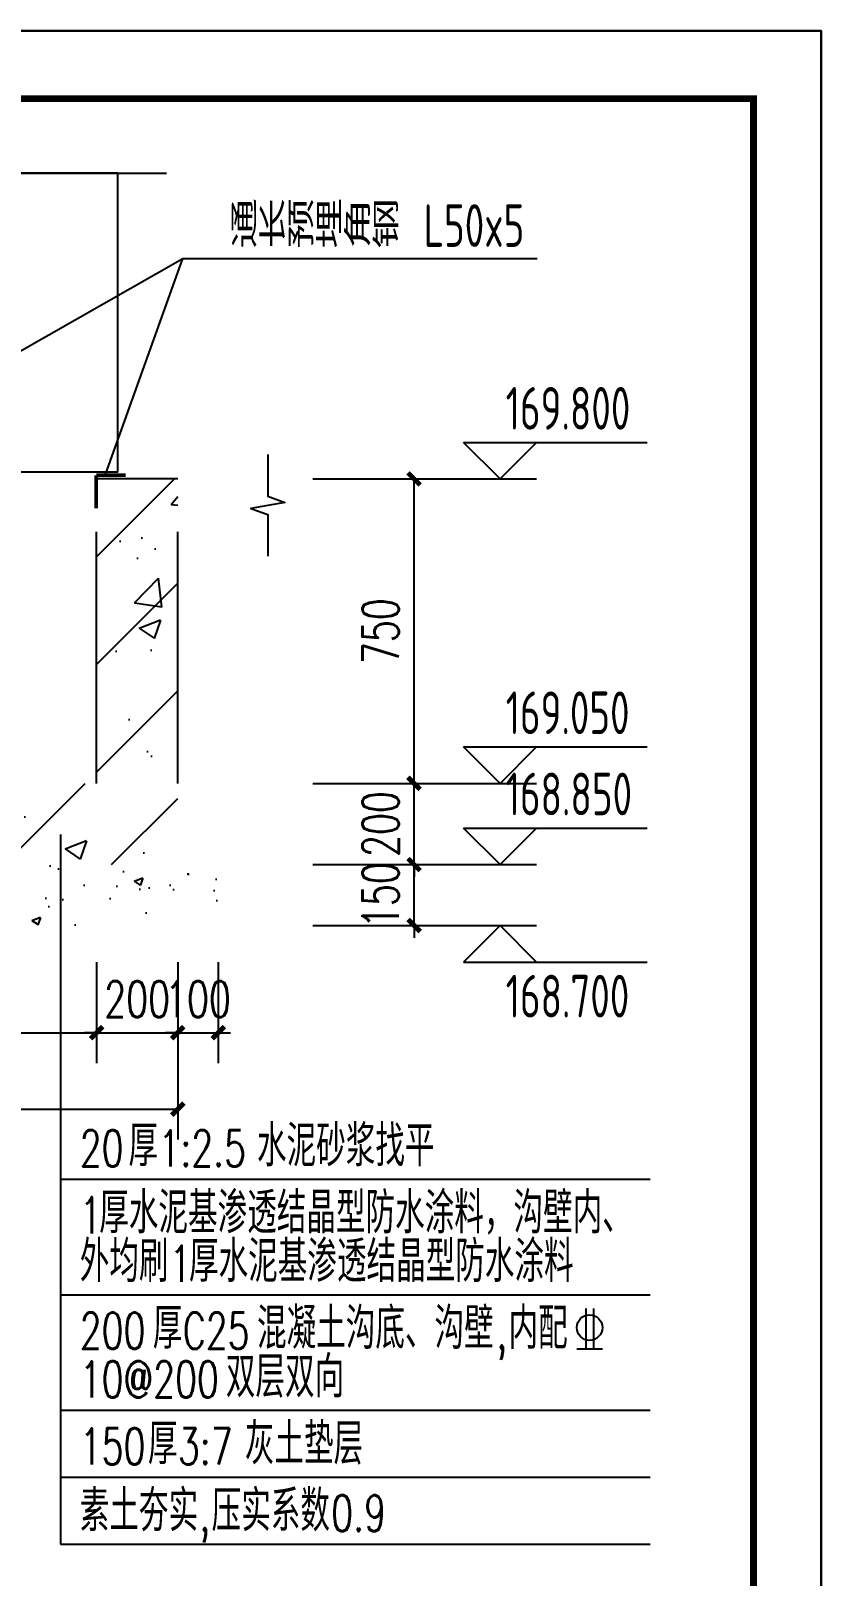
# Model space of a CAD drawing. Header units: millimetres. Extents: x 1742399 to 4898386, y 2481636 to 5226310.
# Drawn here: x 2111441 to 2117283, y 2674613 to 2686032 of the extents above; entities that cross this region are included whole.
import ezdxf

# ---------------------------------------------------------------- set-up
doc = ezdxf.new("R2010")
doc.units = ezdxf.units.MM
doc.header["$LTSCALE"] = 1000
for name, color, linetype in [('COLUMN', 4, 'Continuous'), ('DIM_SYMB', 3, 'Continuous'), ('JD-设备', 1, 'Continuous'), ('JZ-剖面线', 7, 'Continuous'), ('PUB_DIM', 3, 'Continuous'), ('PUB_TITLE', 4, 'Continuous'), ('WALL', 4, 'Continuous'), ('YHJ_剖面_梁板', 4, 'Continuous')]:
    doc.layers.add(name, color=color, linetype=linetype)
doc.styles.add('_TCH_DIM', font='SIMPLEX', dxfattribs={"bigfont": 'GBCBIG'})
doc.styles.add('_TCH_DIM_T3', font='SIMPLEX', dxfattribs={"width": 0.705882, "bigfont": 'GBCBIG'})
doc.styles.add('TSSD_Rein', font='TSSDENG', dxfattribs={"width": 0.7, "bigfont": '@1HZTXT'})
doc.dimstyles.new('_TCH_ARCH&&30', dxfattribs={"dimtxt": 89.25, "dimasz": 30, "dimexe": 75, "dimexo": 90, "dimgap": 37.875, "dimtad": 1, "dimdec": 0, "dimzin": 0, "dimdsep": 46, "dimtxsty": '_TCH_DIM_T3', "dimblk": 'ARCHTICK', "dimcen": 0.09, "dimclrt": 7, "dimazin": 2, "dimtfac": 1, "dimtdec": 0, "dimtix": 1, "dimtmove": 2, "dimatfit": 3, "dimfxl": 75, "dimtolj": 1, "dimtzin": 0, "dimarcsym": 0})

# ---------------------------------------------------------------- blocks, each defined once
blk = doc.blocks.new('HAYJZ A3')
blk.add_lwpolyline([(4975, -403417), (46975, -403417), (46975, -433117), (4975, -433117), (4975, -403417)])
at = {"const_width": 50}
blk.add_lwpolyline([(7475, -403917), (46475, -403917), (46475, -432617), (7475, -432617), (7475, -403917)], dxfattribs=at)
at = {"layer": 'PUB_TITLE'}
blk.add_lwpolyline([(4975, -433117), (46975, -433117), (46975, -403417), (4975, -403417)], close=True, dxfattribs=at)
blk = doc.blocks.new('_ArchTick')
at = {"color": 0, "linetype": 'ByBlock', "const_width": 0.4}
blk.add_lwpolyline([(-0.5, -0.5), (0.5, 0.5)], dxfattribs=at)
blk = doc.blocks.new('*D823')
at = {"layer": 'Defpoints', "color": 0, "transparency": 16777216}
for p in [(2258542.4, 2566310.6), (2259242.4, 2566310.6), (2259242.4, 2566046.5)]:
    blk.add_point(p, dxfattribs=at)
at = {"layer": 'PUB_DIM', "color": 0, "lineweight": -2, "transparency": 16777216}
for p, q in [((2258542.4, 2566220.6), (2258542.4, 2565971.5)), ((2259242.4, 2566220.6), (2259242.4, 2565971.5)), ((2258542.4, 2566046.5), (2259242.4, 2566046.5))]:
    blk.add_line(p, q, dxfattribs=at)
at = {"layer": 'PUB_DIM', "color": 0, "lineweight": -2, "transparency": 16777216, "xscale": 30, "yscale": 30, "zscale": 30, "rotation": 180}
blk.add_blockref('_ArchTick', (2258542.4, 2566046.5), dxfattribs=at)
at = {"layer": 'PUB_DIM', "color": 0, "lineweight": -2, "transparency": 16777216, "xscale": 30, "yscale": 30, "zscale": 30}
blk.add_blockref('_ArchTick', (2259242.4, 2566046.5), dxfattribs=at)
at = {"layer": 'PUB_DIM', "color": 7, "transparency": 16777216, "insert": (2258892.4, 2566129), "char_height": 89.25, "attachment_point": 5, "style": '_TCH_DIM_T3'}
blk.add_mtext('\\A1;700', dxfattribs=at)
blk = doc.blocks.new('*D824')
at = {"layer": 'Defpoints', "color": 0, "transparency": 16777216}
for p in [(2259242.4, 2566310.6), (2259442.4, 2566310.6), (2259442.4, 2566046.5)]:
    blk.add_point(p, dxfattribs=at)
at = {"layer": 'PUB_DIM', "color": 0, "lineweight": -2, "transparency": 16777216}
for p, q in [((2259242.4, 2566220.6), (2259242.4, 2565971.5)), ((2259442.4, 2566220.6), (2259442.4, 2565971.5)), ((2259242.4, 2566046.5), (2259212.4, 2566046.5)), ((2259242.4, 2566046.5), (2259442.4, 2566046.5)), ((2259442.4, 2566046.5), (2259472.4, 2566046.5))]:
    blk.add_line(p, q, dxfattribs=at)
at = {"layer": 'PUB_DIM', "color": 0, "lineweight": -2, "transparency": 16777216, "xscale": 30, "yscale": 30, "zscale": 30}
blk.add_blockref('_ArchTick', (2259242.4, 2566046.5), dxfattribs=at)
at = {"layer": 'PUB_DIM', "color": 0, "lineweight": -2, "transparency": 16777216, "xscale": 30, "yscale": 30, "zscale": 30, "rotation": 180}
blk.add_blockref('_ArchTick', (2259442.4, 2566046.5), dxfattribs=at)
at = {"layer": 'PUB_DIM', "color": 7, "transparency": 16777216, "insert": (2259342.4, 2566129), "char_height": 89.25, "attachment_point": 5, "style": '_TCH_DIM_T3'}
blk.add_mtext('\\A1;200', dxfattribs=at)
blk = doc.blocks.new('*D825')
at = {"layer": 'Defpoints', "color": 0, "transparency": 16777216}
for p in [(2259442.4, 2566310.6), (2259542.4, 2566310.6), (2259542.4, 2566046.5)]:
    blk.add_point(p, dxfattribs=at)
at = {"layer": 'PUB_DIM', "color": 0, "lineweight": -2, "transparency": 16777216}
for p, q in [((2259442.4, 2566220.6), (2259442.4, 2565971.5)), ((2259542.4, 2566220.6), (2259542.4, 2565971.5)), ((2259442.4, 2566046.5), (2259412.4, 2566046.5)), ((2259442.4, 2566046.5), (2259542.4, 2566046.5)), ((2259542.4, 2566046.5), (2259572.4, 2566046.5))]:
    blk.add_line(p, q, dxfattribs=at)
at = {"layer": 'PUB_DIM', "color": 0, "lineweight": -2, "transparency": 16777216, "xscale": 30, "yscale": 30, "zscale": 30}
blk.add_blockref('_ArchTick', (2259442.4, 2566046.5), dxfattribs=at)
at = {"layer": 'PUB_DIM', "color": 0, "lineweight": -2, "transparency": 16777216, "xscale": 30, "yscale": 30, "zscale": 30, "rotation": 180}
blk.add_blockref('_ArchTick', (2259542.4, 2566046.5), dxfattribs=at)
at = {"layer": 'PUB_DIM', "color": 7, "transparency": 16777216, "insert": (2259492.4, 2566129), "char_height": 89.25, "attachment_point": 5, "style": '_TCH_DIM_T3'}
blk.add_mtext('\\A1;100', dxfattribs=at)
blk = doc.blocks.new('*D831')
at = {"layer": 'Defpoints', "color": 0, "transparency": 16777216}
for p in [(2259685.4, 2567410.6), (2260024.9, 2567410.6), (2259685.4, 2566660.6)]:
    blk.add_point(p, dxfattribs=at)
at = {"layer": 'PUB_DIM', "color": 0, "lineweight": -2, "transparency": 16777216}
for p, q in [((2259775.4, 2567410.6), (2260099.9, 2567410.6)), ((2260024.9, 2566660.6), (2260024.9, 2567410.6)), ((2259775.4, 2566660.6), (2260099.9, 2566660.6))]:
    blk.add_line(p, q, dxfattribs=at)
at = {"layer": 'PUB_DIM', "color": 0, "lineweight": -2, "transparency": 16777216, "xscale": 30, "yscale": 30, "zscale": 30}
for p, rotation in [((2260024.9, 2567410.6), 90), ((2260024.9, 2566660.6), 270)]:
    blk.add_blockref('_ArchTick', p, dxfattribs=dict(at, rotation=rotation))
at = {"layer": 'PUB_DIM', "color": 7, "transparency": 16777216, "insert": (2259942.4, 2567035.6), "char_height": 89.25, "attachment_point": 5, "rotation": 90, "style": '_TCH_DIM_T3'}
blk.add_mtext('\\A1;750', dxfattribs=at)
blk = doc.blocks.new('*D832')
at = {"layer": 'Defpoints', "color": 0, "transparency": 16777216}
for p in [(2259685.4, 2566660.6), (2260024.9, 2566660.6), (2259685.4, 2566460.6)]:
    blk.add_point(p, dxfattribs=at)
at = {"layer": 'PUB_DIM', "color": 0, "lineweight": -2, "transparency": 16777216}
for p, q in [((2260024.9, 2566660.6), (2260024.9, 2566690.6)), ((2259775.4, 2566660.6), (2260099.9, 2566660.6)), ((2260024.9, 2566460.6), (2260024.9, 2566660.6)), ((2259775.4, 2566460.6), (2260099.9, 2566460.6)), ((2260024.9, 2566460.6), (2260024.9, 2566430.6))]:
    blk.add_line(p, q, dxfattribs=at)
at = {"layer": 'PUB_DIM', "color": 0, "lineweight": -2, "transparency": 16777216, "xscale": 30, "yscale": 30, "zscale": 30}
for p, rotation in [((2260024.9, 2566660.6), 270), ((2260024.9, 2566460.6), 90)]:
    blk.add_blockref('_ArchTick', p, dxfattribs=dict(at, rotation=rotation))
at = {"layer": 'PUB_DIM', "color": 7, "transparency": 16777216, "insert": (2259942.4, 2566560.6), "char_height": 89.25, "attachment_point": 5, "rotation": 90, "style": '_TCH_DIM_T3'}
blk.add_mtext('\\A1;200', dxfattribs=at)
blk = doc.blocks.new('*D833')
at = {"layer": 'Defpoints', "color": 0, "transparency": 16777216}
for p in [(2259685.4, 2566460.6), (2260024.9, 2566460.6), (2259685.4, 2566310.6)]:
    blk.add_point(p, dxfattribs=at)
at = {"layer": 'PUB_DIM', "color": 0, "lineweight": -2, "transparency": 16777216}
for p, q in [((2260024.9, 2566460.6), (2260024.9, 2566490.6)), ((2259775.4, 2566460.6), (2260099.9, 2566460.6)), ((2260024.9, 2566310.6), (2260024.9, 2566460.6)), ((2259775.4, 2566310.6), (2260099.9, 2566310.6)), ((2260024.9, 2566310.6), (2260024.9, 2566280.6))]:
    blk.add_line(p, q, dxfattribs=at)
at = {"layer": 'PUB_DIM', "color": 0, "lineweight": -2, "transparency": 16777216, "xscale": 30, "yscale": 30, "zscale": 30}
for p, rotation in [((2260024.9, 2566460.6), 270), ((2260024.9, 2566310.6), 90)]:
    blk.add_blockref('_ArchTick', p, dxfattribs=dict(at, rotation=rotation))
at = {"layer": 'PUB_DIM', "color": 7, "transparency": 16777216, "insert": (2259942.4, 2566385.6), "char_height": 89.25, "attachment_point": 5, "rotation": 90, "style": '_TCH_DIM_T3'}
blk.add_mtext('\\A1;150', dxfattribs=at)
blk = doc.blocks.new('*D839')
at = {"layer": 'Defpoints', "color": 0, "transparency": 16777216}
for p in [(2257292.4, 2566250.6), (2259442.4, 2566250.6), (2259442.4, 2565858.1)]:
    blk.add_point(p, dxfattribs=at)
at = {"layer": 'PUB_DIM', "color": 0, "lineweight": -2, "transparency": 16777216}
for p, q in [((2257292.4, 2566160.6), (2257292.4, 2565783.1)), ((2259442.4, 2566160.6), (2259442.4, 2565783.1)), ((2257292.4, 2565858.1), (2259442.4, 2565858.1))]:
    blk.add_line(p, q, dxfattribs=at)
at = {"layer": 'PUB_DIM', "color": 0, "lineweight": -2, "transparency": 16777216, "xscale": 30, "yscale": 30, "zscale": 30, "rotation": 180}
blk.add_blockref('_ArchTick', (2257292.4, 2565858.1), dxfattribs=at)
at = {"layer": 'PUB_DIM', "color": 0, "lineweight": -2, "transparency": 16777216, "xscale": 30, "yscale": 30, "zscale": 30}
blk.add_blockref('_ArchTick', (2259442.4, 2565858.1), dxfattribs=at)
at = {"layer": 'PUB_DIM', "color": 7, "transparency": 16777216, "insert": (2258367.4, 2565940.6), "char_height": 89.25, "attachment_point": 5, "style": '_TCH_DIM_T3'}
blk.add_mtext('\\A1;2150', dxfattribs=at)
blk = doc.blocks.new('gfddfdcccrtrtyyyhhjiijjgffdddssdgsgsshhuuyy')
h = blk.add_hatch()
h.set_pattern_fill('混凝土', color=8, scale=30)
h.set_pattern_definition([(50, (50, 0), (215.178055, -18.8256405), [22.5, -247.5]), (355, (50, 0), (-41.6254, 225.65764), [18, -198]), (100.4514, (67.93, -1.57), (173.552815, 206.831863), [19.122057, -210.342634]), (46.1842, (50, 60), (320.172315, -49.655704), [33.75, -371.25]), (96.6356, (76.68, 55.86), (280.398812, 292.23536), [28.683086, -315.5139]), (351.1842, (50, 60), (280.398584, 292.23558), [27, -297]), (21, (80, 45), (179.072116, -120.785667), [22.5, -247.5]), (326, (80, 45), (72.9946, 217.545014), [18, -198]), (71.4514, (94.92, 34.93), (252.066789, 96.759149), [19.122057, -210.342634]), (37.5, (50, 0), (3.6479566, 99.8681561), [0, -195.6, 0, -201, 0, -198.75]), (7.5, (50, 0), (78.9208612, 118.3235136), [0, -114.6, 0, -191.1, 0, -75.75]), (327.5, (-16.9, 0), (160.1467309, -6.7664615), [0, -75, 0, -234, 0, -310.5]), (317.5, (-46.9, 0), (174.955851, 30.0314947), [0, -97.5, 0, -155.4, 0, -220.5])])
h.paths.add_polyline_path([(2259542.4, 2566460.6), (2259014.4, 2566460.6), (2259014.4, 2566310.6), (2259492.4, 2566310.6), (2259542.4, 2566310.6)])
h.paths.add_polyline_path([(2259014.4, 2566460.6), (2258541.9, 2566460.6), (2258541.9, 2566310.6), (2259014.4, 2566310.6)])
h.paths.add_polyline_path([(2258541.9, 2566460.6), (2257292.4, 2566460.6), (2257192.4, 2566460.6), (2257192.4, 2566310.6), (2258541.9, 2566310.6)])
at = {"layer": 'YHJ_剖面_梁板'}
h = blk.add_hatch(dxfattribs=at)
h.set_pattern_fill('钢筋混凝土', color=8, scale=75)
h.set_pattern_definition([(45, (50, 0), (-132.582521, 132.582521), []), (50, (50, 0), (537.945137, -47.0641), [56.25, -618.75]), (355, (50, 0), (-104.0635, 564.1441), [45, -495]), (100.4514, (94.83, -3.9), (433.88204, 517.07966), [47.80514, -525.85658]), (46.1842, (50, 150), (800.43079, -124.13926), [84.375, -928.125]), (96.6356, (116.7, 139.66), (700.99703, 730.5884), [71.70772, -788.78475]), (351.1842, (50, 150), (700.99646, 730.58895), [67.5, -742.5]), (21, (125, 112.5), (447.68029, -301.96417), [56.25, -618.75]), (326, (125, 112.5), (182.4865, 543.86253), [45, -495]), (71.4514, (162.3, 87.34), (630.16697, 241.89787), [47.80514, -525.85658]), (37.5, (50, 0), (9.119891, 249.67039), [0, -489, 0, -502.5, 0, -496.875]), (7.5, (50, 0), (197.302153, 295.808784), [0, -286.5, 0, -477.75, 0, -189.375]), (327.5, (-117.25, 0), (400.366827, -16.916154), [0, -187.5, 0, -585, 0, -776.25]), (317.5, (-192.25, 0), (437.389627, 75.078737), [0, -243.75, 0, -388.5, 0, -551.25])])
h.paths.add_polyline_path([(2258541.9, 2566660.6), (2258292.4, 2566660.6), (2257492.4, 2566660.6), (2257492.4, 2566810.6), (2257456.1, 2566810.6), (2257443.6, 2566821.4), (2257292.4, 2566928.1), (2257292.4, 2566460.6), (2258541.9, 2566460.6)])
h.paths.add_polyline_path([(2257492.4, 2567160.6), (2257456.1, 2567160.6), (2257292.4, 2567182.9), (2257292.4, 2566928.1), (2257443.6, 2566821.4), (2257456.1, 2566810.6), (2257492.4, 2566810.6)])
edge = h.paths.add_edge_path()
edge.add_arc((2257447.8, 2567338.5), 127.4, 145.508, 180, ccw=False)
edge.add_line((2257342.9, 2567410.6), (2257292.4, 2567410.6))
edge.add_line((2257292.4, 2567410.6), (2257292.4, 2567182.9))
edge.add_line((2257292.4, 2567182.9), (2257456.1, 2567160.6))
edge.add_line((2257456.1, 2567160.6), (2257492.4, 2567160.6))
edge.add_line((2257492.4, 2567160.6), (2257492.4, 2567219.2))
edge.add_arc((2257447.8, 2567338.5), 127.4, 180, 290.4647, ccw=False)
edge = h.paths.add_edge_path(flags=17)
edge.add_line((2257492.4, 2567219.2), (2257492.4, 2567360.6))
edge.add_line((2257492.4, 2567360.6), (2257442.4, 2567360.6))
edge.add_line((2257442.4, 2567360.6), (2257442.4, 2567410.6))
edge.add_line((2257442.4, 2567410.6), (2257342.9, 2567410.6))
edge.add_arc((2257447.8, 2567338.5), 127.4, 145.508, 180)
edge.add_arc((2257447.8, 2567338.5), 127.4, 180, 290.4647)
h.paths.add_polyline_path([(2259442.4, 2567410.6), (2259242.4, 2567410.6), (2259242.4, 2566660.6), (2258592.4, 2566660.6), (2258541.9, 2566660.6), (2258541.9, 2566460.6), (2259442.4, 2566460.6)])
h.paths.add_polyline_path([(2257738.9, 2566638.3), (2257738.9, 2566832.9), (2257605, 2566832.9), (2257605, 2566638.3)], flags=16)
at = {"layer": 'COLUMN'}
blk.add_line((2259442.4, 2567410.6), (2259242.4, 2567410.6), dxfattribs=at)
at = {"layer": 'COLUMN', "const_width": 0.0000000001}
for points in [[(2258542.4, 2566660.6), (2259242.4, 2566660.6), (2259242.4, 2567410.6), (2259442.4, 2567410.6), (2259442.4, 2566460.6), (2257292.4, 2566460.6), (2257292.4, 2567360.6), (2257292.4, 2567360.6)], [(2259442.4, 2567410.6), (2259664.8, 2567410.6)], [(2259442.4, 2567280.6), (2259664.8, 2567280.6)]]:
    blk.add_lwpolyline(points, dxfattribs=at)
blk.add_lwpolyline([(2257292.4, 2566460.6), (2257192.4, 2566460.6), (2257192.4, 2566310.6), (2259442.4, 2566310.6), (2259542.4, 2566310.6), (2259542.4, 2566460.6)], close=True, dxfattribs=at)
at = {"layer": 'DIM_SYMB'}
for points in [[(2258342.4, 2568163.7), (2258855.9, 2568163.8), (2258871.2, 2568205.8), (2258886, 2568121.8), (2258900.9, 2568163.8), (2259414.5, 2568163.9)], [(2259664.8, 2567470.6), (2259664.8, 2567368.1), (2259706.8, 2567352.8), (2259622.8, 2567338), (2259664.8, 2567323.1), (2259664.8, 2567220.6)]]:
    blk.add_lwpolyline(points, dxfattribs=at)
at = {"layer": 'JD-设备', "linetype": 'Continuous', "ltscale": 0.666667}
for p, q in [((2259294.5, 2568163.9), (2258462.4, 2568163.7)), ((2259294.5, 2567427.5), (2259294.5, 2568163.9)), ((2259294.5, 2567427.5), (2258462.4, 2567427.5))]:
    blk.add_line(p, q, dxfattribs=at)
at = {"layer": 'JZ-剖面线', "color": 7, "linetype": 'Continuous', "ltscale": 0.666667, "const_width": 9.6}
for points in [[(2259314.5, 2567419.9), (2259241.5, 2567419.9)], [(2259241.5, 2567419.9), (2259241.5, 2567338)]]:
    blk.add_lwpolyline(points, dxfattribs=at)
at = {"layer": 'PUB_DIM'}
for p, q in [((2258516.4, 2567419.9), (2259455, 2567953.3)), ((2259264.4, 2567421.3), (2259455, 2567953.3)), ((2259455, 2567953.3), (2260328.5, 2567953.3)), ((2260236.7, 2567410.6), (2260146.7, 2567500.6)), ((2260146.7, 2567500.6), (2260599, 2567500.6)), ((2260236.7, 2567410.6), (2260326.7, 2567500.6)), ((2260026.7, 2567410.6), (2260326.7, 2567410.6)), ((2260236.7, 2566660.6), (2260146.7, 2566750.6)), ((2260146.7, 2566750.6), (2260599, 2566750.6)), ((2260236.7, 2566660.6), (2260326.7, 2566750.6)), ((2260026.7, 2566660.6), (2260326.7, 2566660.6)), ((2259153.2, 2566534.5), (2259153.2, 2565685.6)), ((2260236.7, 2566460.6), (2260146.7, 2566550.6)), ((2260146.7, 2566550.6), (2260599, 2566550.6)), ((2260236.7, 2566460.6), (2260326.7, 2566550.6)), ((2260026.7, 2566460.6), (2260326.7, 2566460.6)), ((2260026.7, 2566310.6), (2260326.7, 2566310.6)), ((2260236.7, 2566310.6), (2260146.7, 2566220.6)), ((2260236.7, 2566310.6), (2260326.7, 2566220.6)), ((2260146.7, 2566220.6), (2260599, 2566220.6)), ((2259153.2, 2565685.6), (2260607, 2565685.6)), ((2259153.2, 2565685.6), (2259153.2, 2564786.8)), ((2259153.2, 2565401), (2260607, 2565401)), ((2259153.2, 2565116.5), (2260607, 2565116.5)), ((2259153.2, 2564951.6), (2260607, 2564951.6)), ((2259153.2, 2564786.8), (2260607, 2564786.8))]:
    blk.add_line(p, q, dxfattribs=at)
at = {"layer": 'PUB_DIM', "color": 7}
for p, q in [((2260448, 2565367.4), (2260448, 2565267.7)), ((2260466.9, 2565367.4), (2260466.9, 2565267.7)), ((2260426, 2565267.7), (2260489, 2565267.7))]:
    blk.add_line(p, q, dxfattribs=at)
blk.add_circle((2260457.5, 2565320.2), 31.5, dxfattribs=at)
at = {"layer": 'WALL'}
for p, q in [((2259242.4, 2566660.6), (2259242.4, 2567280.6)), ((2259242.4, 2566661.4), (2259242.4, 2567280.6)), ((2259442.4, 2566661.4), (2259442.4, 2567280.6)), ((2259442.4, 2566660.6), (2259442.4, 2567280.6))]:
    blk.add_line(p, q, dxfattribs=at)
at = {"layer": 'PUB_DIM', "color": 7}
for s, height, style, width, p in [('通长预埋角钢', 105, 'TSSD_Rein', 0.7, (2259570.2, 2567982.3)), ('L50x5', 105, 'TSSD_Rein', 0.7, (2260048.3, 2567982.3)), ('169.800', 105, 'TSSD_Rein', 0.7, (2260250.7, 2567532.1)), ('169.050', 105, 'TSSD_Rein', 0.7, (2260250.7, 2566782.1)), ('168.850', 105, 'TSSD_Rein', 0.7, (2260250.7, 2566582.1)), ('168.700', 105, 'TSSD_Rein', 0.7, (2260250.7, 2566084.1)), ('20', 89.25, '_TCH_DIM', 0.705882, (2259201, 2565717.1)), ('1:2.5', 89.25, '_TCH_DIM', 0.705882, (2259394.8, 2565717.1)), ('1', 89.2, '_TCH_DIM', 0.705882, (2259201, 2565552.2)), ('1', 89.2, '_TCH_DIM', 0.705882, (2259422.2, 2565432.5)), ('200', 89.25, '_TCH_DIM', 0.705882, (2259201, 2565267.7)), ('C25', 89.25, '_TCH_DIM', 0.705882, (2259454.8, 2565267.7)), (',', 89.2, '_TCH_DIM', 0.705882, (2260227.6, 2565267.7)), ('10@200', 89.25, '_TCH_DIM', 0.705882, (2259201, 2565148)), ('150', 89.25, '_TCH_DIM', 0.705882, (2259201, 2564983.1)), ('3:7', 89.25, '_TCH_DIM', 0.705882, (2259442.8, 2564983.1)), ('0.9', 89.25, '_TCH_DIM', 0.705882, (2259820.8, 2564818.3)), (',', 89.2, '_TCH_DIM', 0.705882, (2259495.9, 2564818.3))]:
    blk.add_text(s, height=height, dxfattribs=dict(at, style=style, width=width)).set_placement(p)
at = {"layer": 'PUB_DIM', "color": 7, "style": '_TCH_DIM'}
for s, height, p in [('厚', 101.3, (2259321, 2565717.1)), ('水泥砂浆找平', 101.28, (2259637.8, 2565717.1)), ('厚水泥基渗透结晶型防水涂料，沟壁内、', 101.277, (2259249, 2565552.2)), ('外均刷', 101.28, (2259201, 2565432.5)), ('厚水泥基渗透结晶型防水涂料', 101.277, (2259470.2, 2565432.5)), ('混凝土沟底、沟壁', 101.28, (2259637.8, 2565267.7)), ('内配', 101.28, (2260257.6, 2565267.7)), ('厚', 101.3, (2259381, 2565267.7)), ('双层双向', 101.28, (2259561, 2565148)), ('厚', 101.3, (2259369, 2564983.1)), ('灰土垫层', 101.28, (2259607.8, 2564983.1)), ('素土夯实', 101.28, (2259201, 2564818.3)), ('压实系数', 101.28, (2259525.9, 2564818.3))]:
    blk.add_text(s, height=height, dxfattribs=at).set_placement(p)
at = {"layer": 'PUB_DIM'}
for p1, p2, distance, picture, middle in [((2259685.4, 2566660.6), (2259685.4, 2567410.6), -339.5, '*D831', (2259942.4, 2567035.6)), ((2259685.4, 2566460.6), (2259685.4, 2566660.6), -339.5, '*D832', (2259942.4, 2566560.6)), ((2259685.4, 2566310.6), (2259685.4, 2566460.6), -339.5, '*D833', (2259942.4, 2566385.6)), ((2258542.4, 2566310.6), (2259242.4, 2566310.6), -264.1, '*D823', (2258892.4, 2566129)), ((2259242.4, 2566310.6), (2259442.4, 2566310.6), -264.1, '*D824', (2259342.4, 2566129)), ((2259442.4, 2566310.6), (2259542.4, 2566310.6), -264.1, '*D825', (2259492.4, 2566129)), ((2257292.4, 2566250.6), (2259442.4, 2566250.6), -392.5, '*D839', (2258367.4, 2565940.6))]:
    dim = blk.add_aligned_dim(p1=p1, p2=p2, distance=distance, dimstyle='_TCH_ARCH&&30', dxfattribs=at)
    dim.commit()
    dim.dimension.update_dxf_attribs({"geometry": picture, "text_midpoint": middle})

msp = doc.modelspace()

# ---------------------------------------------------------------- block references
msp.add_blockref('HAYJZ A3', (2070308.5, 3089449))
at = {"layer": 'YHJ_剖面_梁板', "xscale": 3, "yscale": 3, "zscale": 3}
msp.add_blockref('gfddfdcccrtrtyyyhhjiijjgffdddssdgsgsshhuuyy', (-4665801.1, -5019510.6), dxfattribs=at)

doc.saveas('drawing.dxf')
